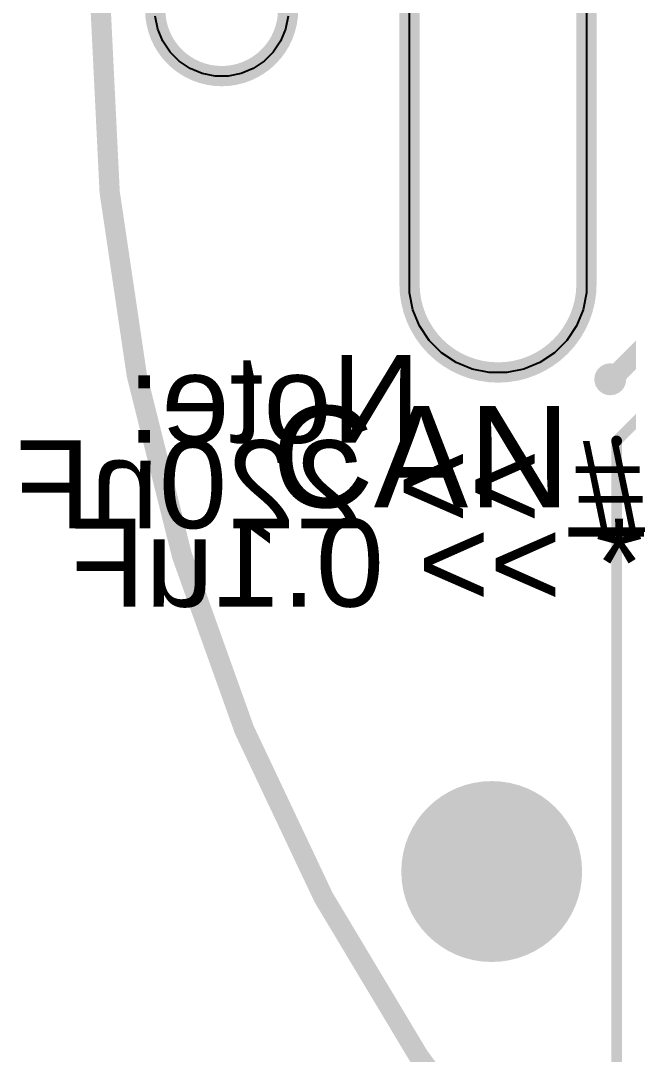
# Model space of a CAD drawing. Header units: millimetres. Extents: x -1.46 to 1.41, y -0.13 to 2.68.
# Drawn here: x -1.457 to -1.007, y 0.505 to 1.269 of the extents above; entities that cross this region are included whole.
import ezdxf

# ---------------------------------------------------------------- set-up
doc = ezdxf.new("R2010")
doc.units = ezdxf.units.MM
doc.header["$MEASUREMENT"] = 0
for name, color, linetype in [('BottomLayer', 5, 'Continuous'), ('BottomOverlay', 54, 'Continuous'), ('BottomSolder', 6, 'Continuous'), ('Mechanical2', 216, 'Continuous'), ('MultiLayer', 9, 'Continuous'), ('PadHoleLayer', 156, 'Continuous'), ('TopLayer', 1, 'Continuous'), ('TopOverlay', 2, 'Continuous'), ('TopSolder', 216, 'Continuous'), ('ViaHoleLayer', 16, 'Continuous')]:
    doc.layers.add(name, color=color, linetype=linetype)
doc.styles.add('Arial', font='', dxfattribs={"height": 0.2})
doc.styles.get('Arial').set_extended_font_data('Arial')

msp = doc.modelspace()

# ---------------------------------------------------------------- hatches: boundary and pattern name
at = {"layer": 'BottomLayer'}
h = msp.add_hatch(color=5, dxfattribs=at)
edge = h.paths.add_edge_path()
edge.add_arc((-1.02031, 1.004), 0.01181, 0, 360)
h = msp.add_hatch(color=5, dxfattribs=at)
edge = h.paths.add_edge_path()
edge.add_arc((-1.1081, 0.63976), 0.05906, 0, 360)
at = {"layer": 'BottomSolder'}
h = msp.add_hatch(color=6, dxfattribs=at)
edge = h.paths.add_edge_path()
edge.add_arc((-1.02031, 1.004), 0.00591, 0, 360)
h = msp.add_hatch(color=6, dxfattribs=at)
edge = h.paths.add_edge_path()
edge.add_arc((-1.1081, 0.63976), 0.06306, 0, 360)
at = {"layer": 'MultiLayer'}
h = msp.add_hatch(color=9, dxfattribs=at)
edge = h.paths.add_edge_path()
edge.add_arc((-1.1081, 0.63976), 0.05906, 0, 360)
at = {"layer": 'PadHoleLayer'}
h = msp.add_hatch(color=156, dxfattribs=at)
edge = h.paths.add_edge_path()
edge.add_arc((-1.1081, 0.63976), 0.06693, 0, 360)
at = {"layer": 'TopLayer'}
h = msp.add_hatch(color=1, dxfattribs=at)
edge = h.paths.add_edge_path()
edge.add_arc((-1.02031, 1.004), 0.01181, 0, 360)
h = msp.add_hatch(color=1, dxfattribs=at)
edge = h.paths.add_edge_path()
edge.add_arc((-1.1081, 0.63976), 0.05906, 0, 360)
at = {"layer": 'TopSolder'}
h = msp.add_hatch(color=216, dxfattribs=at)
edge = h.paths.add_edge_path()
edge.add_arc((-1.02031, 1.004), 0.00591, 0, 360)
h = msp.add_hatch(color=216, dxfattribs=at)
edge = h.paths.add_edge_path()
edge.add_arc((-1.1081, 0.63976), 0.06306, 0, 360)
at = {"layer": 'ViaHoleLayer'}
h = msp.add_hatch(color=16, dxfattribs=at)
edge = h.paths.add_edge_path()
edge.add_arc((-1.02031, 1.004), 0.00591, 0, 360)

# ---------------------------------------------------------------- linework, layer by layer
at = {"layer": 'BottomLayer'}
for points, const_width in [([(-1.01931, 1.004), (-0.98598, 1.03733)], 0.015), ([(-1.02031, 1.004), (-1.01931, 1.004)], 0.015), ([(-1.01562, 0.95838), (-0.98786, 0.98614)], 0.008), ([(-1.01562, 0.40427), (-1.01562, 0.95838)], 0.008)]:
    msp.add_lwpolyline(points, dxfattribs=dict(at, const_width=const_width))
for points, const_width in [([(-1.02406, 1.004, 1), (-1.01656, 1.004, 1)], 0.0075), ([(-1.02306, 1.004, 1), (-1.01556, 1.004, 1)], 0.0075), ([(-1.02306, 1.004, 1), (-1.01556, 1.004, 1)], 0.0075), ([(-1.01762, 0.95838, 1), (-1.01362, 0.95838, 1)], 0.004), ([(-1.01762, 0.95838, 1), (-1.01362, 0.95838, 1)], 0.004)]:
    msp.add_lwpolyline(points, format="xyb", close=True, dxfattribs=dict(at, const_width=const_width))
at = {"layer": 'Mechanical2'}
for points, const_width in [([(1.39764, 1.27953, 1), (-1.39764, 1.27953, 1)], 0.015), ([(-1.25879, 1.27753, 1), (-1.35721, 1.27753, 1)], 0.015), ([(-1.17275, 1.07452, 1), (-1.16525, 1.07452, 1)], 0.0075), ([(-1.17268, 1.07452, 1), (-1.16518, 1.07452, 1)], 0.0075), ([(-1.04175, 1.07452, 1), (-1.03425, 1.07452, 1)], 0.0075), ([(-1.04168, 1.07452, 1), (-1.03418, 1.07452, 1)], 0.0075)]:
    msp.add_lwpolyline(points, format="xyb", close=True, dxfattribs=dict(at, const_width=const_width))
at = {"layer": 'Mechanical2', "const_width": 0.015}
for points in [[(-1.169, 1.07452), (-1.169, 1.48552)], [(-1.038, 1.07452), (-1.038, 1.48553)]]:
    msp.add_lwpolyline(points, dxfattribs=at)
msp.add_lwpolyline([(-1.03793, 1.07452, -1), (-1.16893, 1.07452)], format="xyb", dxfattribs=at)
at = {"layer": 'MultiLayer'}
for p, q in [((-1.169, 1.07452), (-1.169, 1.48552)), ((-1.038, 1.48553), (-1.038, 1.07452)), ((-1.35532, 1.26317), (-1.35721, 1.27268)), ((-1.25879, 1.27268), (-1.26068, 1.26317)), ((-1.35161, 1.25422), (-1.35532, 1.26317)), ((-1.26068, 1.26317), (-1.26439, 1.25422)), ((-1.34623, 1.24616), (-1.35161, 1.25422)), ((-1.26439, 1.25422), (-1.26977, 1.24616)), ((-1.33937, 1.2393), (-1.34623, 1.24616)), ((-1.33131, 1.23392), (-1.33937, 1.2393)), ((-1.27663, 1.2393), (-1.28469, 1.23392)), ((-1.26977, 1.24616), (-1.27663, 1.2393)), ((-1.32235, 1.23021), (-1.33131, 1.23392)), ((-1.28469, 1.23392), (-1.29365, 1.23021)), ((-1.31285, 1.22832), (-1.32235, 1.23021)), ((-1.308, 1.22832), (-1.31285, 1.22832)), ((-1.308, 1.22832), (-1.308, 1.22832)), ((-1.30315, 1.22832), (-1.308, 1.22832)), ((-1.29365, 1.23021), (-1.30315, 1.22832)), ((-1.16893, 1.07452), (-1.169, 1.07452)), ((-1.16893, 1.06807), (-1.16893, 1.07452)), ((-1.038, 1.07452), (-1.03793, 1.07452)), ((-1.03793, 1.07452), (-1.03793, 1.06807)), ((-1.16641, 1.05541), (-1.16893, 1.06807)), ((-1.03793, 1.06807), (-1.04045, 1.05541)), ((-1.16147, 1.04349), (-1.16641, 1.05541)), ((-1.04045, 1.05541), (-1.04538, 1.04349)), ((-1.15431, 1.03276), (-1.16147, 1.04349)), ((-1.04538, 1.04349), (-1.05255, 1.03276)), ((-1.14518, 1.02364), (-1.15431, 1.03276)), ((-1.05255, 1.03276), (-1.06167, 1.02364)), ((-1.13445, 1.01647), (-1.14518, 1.02364)), ((-1.06167, 1.02364), (-1.0724, 1.01647)), ((-1.12253, 1.01154), (-1.13445, 1.01647)), ((-1.10988, 1.00902), (-1.12253, 1.01154)), ((-1.08432, 1.01154), (-1.09698, 1.00902)), ((-1.0724, 1.01647), (-1.08432, 1.01154)), ((-1.09698, 1.00902), (-1.10988, 1.00902))]:
    msp.add_line(p, q, dxfattribs=at)

# ---------------------------------------------------------------- texts
at = {"layer": 'BottomOverlay', "style": 'Arial', "text_generation_flag": 2}
for s, p in [('Note:', (-1.161, 0.957)), ('# >> 220nF', (-0.996, 0.89382)), ('* >> 0.1uF', (-0.996, 0.83578))]:
    msp.add_text(s, height=0.065, rotation=360, dxfattribs=at).set_placement(p)
at = {"layer": 'TopOverlay', "style": 'Arial'}
msp.add_text('CAN_OUT', height=0.075, rotation=360, dxfattribs=at).set_placement((-1.271, 0.90926))

doc.saveas('drawing.dxf')
